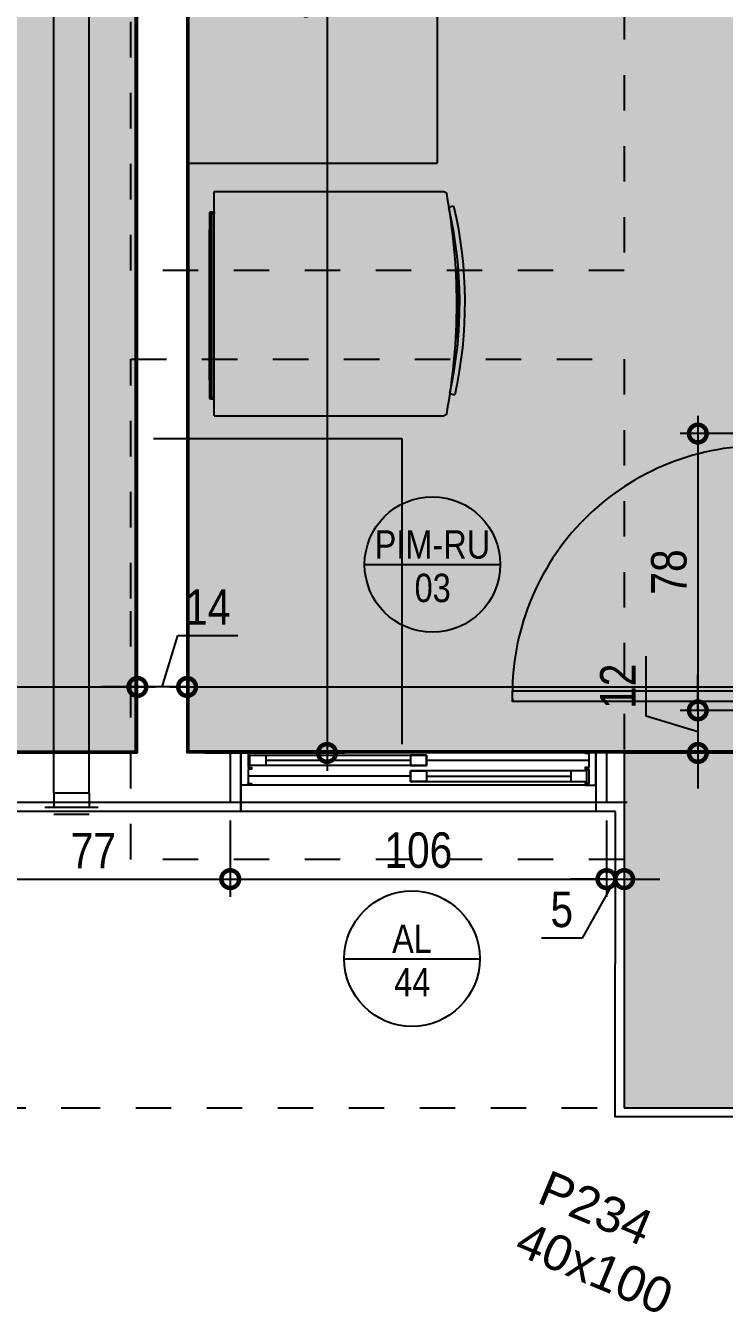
# Model space of a CAD drawing. Header units: metres. Extents: x -41 to 570, y -54 to 184.
# Drawn here: x 8.344 to 10.312, y -10.009 to -6.381 of the extents above; entities that cross this region are included whole.
import ezdxf
from ezdxf.enums import TextEntityAlignment as Align

# ---------------------------------------------------------------- set-up
doc = ezdxf.new("R2010")
doc.units = ezdxf.units.M
doc.linetypes.add('DASHEDX2', pattern=[1.5, 1, -0.5])
for name, color, linetype in [('1', 232, 'DASHEDX2'), ('12', 232, 'Continuous'), ('4', 2, 'Continuous'), ('9', 232, 'Continuous'), ('ARQ-ALV ACAB', 4, 'Continuous'), ('ARQ-ALV OSSO', 5, 'Continuous'), ('ARQ-AUX1', 1, 'Continuous'), ('ARQ-AUX1 @ 1', 1, 'Continuous'), ('ARQ-DIM', 2, 'Continuous'), ('ARQ-PRJ', 7, 'DASHEDX2'), ('ARQ-SIM', 1, 'Continuous'), ('JL-LAY', 7, 'Continuous'), ('PUC$0$ARQ-ALV ACAB', 4, 'Continuous'), ('PUC$0$ARQ-ALV OSSO', 5, 'Continuous')]:
    doc.layers.add(name, color=color, linetype=linetype)
doc.layers.add('PUC$0$ARQ-FORRO', color=9, linetype='Continuous', lineweight=5)
doc.layers.add('VP', color=6, linetype='Continuous', plot=False)
doc.styles.add('Adesa', font='ARIALN.TTF')
doc.styles.get("Standard").update_dxf_attribs({"font": 'arial.ttf'})
doc.dimstyles.new('ADESA 1-0050', dxfattribs={"dimtxt": 0.1, "dimasz": 0.1, "dimexe": 0.05, "dimexo": 0.05, "dimgap": 0.03, "dimtad": 1, "dimdec": 1, "dimlfac": 100, "dimzin": 12, "dimtxsty": 'Adesa', "dimblk": 'DOTSMALL', "dimcen": 1, "dimdle": 0.05, "dimclrd": 1, "dimclre": 1, "dimclrt": 256, "dimazin": 3, "dimtm": 1e-09, "dimtfac": 1, "dimtdec": 1, "dimtmove": 1, "dimatfit": 0, "dimldrblk": 'DOTSMALL', "dimfxl": 0.8, "dimtvp": 2, "dimtolj": 1, "dimtzin": 0, "dimarcsym": 0})

# ---------------------------------------------------------------- blocks, each defined once
blk = doc.blocks.new('PUC$0$forro area comum')
at = {"layer": 'PUC$0$ARQ-FORRO'}
h = blk.add_hatch(color=256, dxfattribs=at)
h.dxf.hatch_style = 1
h.paths.add_polyline_path([(-21.0257, 3.275), (-21.0257, 3.885), (-21.2352, 3.8853), (-21.2345, 5.3849), (-21.025, 5.3849), (-21.025, 5.9949), (-21.1845, 5.9949), (-21.1845, 8.725), (-21.0233, 8.725), (-21.0233, 8.995), (-15.835, 8.995), (-15.835, 8.7249), (-16.035, 8.7249), (-16.035, 8.4249), (-8.8033, 8.4249), (-8.8033, 4.1049), (-10.025, 4.1049), (-10.025, 4.9249), (-10.4353, 4.9246), (-10.4353, 4.1049), (-11.3354, 4.1049), (-11.3363, 3.71), (-15.835, 3.7106), (-15.835, 3.275)])
h = blk.add_hatch(color=256, dxfattribs=at)
h.dxf.hatch_style = 1
h.paths.add_polyline_path([(-8.6575, 6.0862), (-8.6534, 8.4249), (-7.1734, 8.4249), (-7.1734, 7.5362), (-5.015, 7.5362), (-5.0192, 6.0862)])
blk.add_lwpolyline([(-21.0257, 3.275), (-21.0257, 3.885), (-21.2352, 3.8853), (-21.2345, 5.3849), (-21.025, 5.3849), (-21.025, 5.9949), (-21.1845, 5.9949), (-21.1845, 8.725), (-21.0233, 8.725), (-21.0233, 8.995), (-15.835, 8.995), (-15.835, 8.7249), (-16.035, 8.7249), (-16.035, 8.4249), (-8.8033, 8.4249), (-8.8033, 4.1049), (-10.025, 4.1049), (-10.025, 4.9249), (-10.4353, 4.9246), (-10.4353, 4.1049), (-11.3354, 4.1049), (-11.3363, 3.71), (-15.835, 3.7106), (-15.835, 3.275)], close=True, dxfattribs=at)
at = {"layer": 'PUC$0$ARQ-FORRO', "elevation": 0}
blk.add_lwpolyline([(-8.6575, 6.0862), (-8.6534, 8.4249), (-7.1734, 8.4249), (-7.1734, 7.5362), (-5.015, 7.5362), (-5.0192, 6.0862)], close=True, dxfattribs=at)
blk = doc.blocks.new('PUC')
at = {"layer": 'PUC$0$ARQ-ALV ACAB', "elevation": 0}
for points in [[(-10.455, 8.5949), (-10.4551, 9.4549), (-10.005, 9.4549), (-10.0051, 8.5949)], [(-10.0051, 8.5949), (-8.1184, 8.5949), (-8.1184, 8.4249), (-8.6534, 8.4249), (-8.6533, 6.0862), (-7.6334, 6.0862)], [(-11.12, 8.4249), (-8.8034, 8.4249), (-8.8033, 4.1049)]]:
    blk.add_lwpolyline(points, dxfattribs=at)
at = {"layer": 'PUC$0$ARQ-ALV OSSO'}
blk.add_lwpolyline([(-10.0381, 8.5699), (-8.1484, 8.5699), (-8.1484, 8.4299), (-8.6584, 8.4299)], dxfattribs=at)
at = {"layer": 'PUC$0$ARQ-ALV OSSO', "elevation": 0}
for points in [[(-10.0381, 8.4299), (-8.7984, 8.4299), (-8.7983, 4.0999)], [(-8.6584, 8.4299), (-8.6583, 6.0812)]]:
    blk.add_lwpolyline(points, dxfattribs=at)
at = {"layer": 'PUC$0$ARQ-FORRO'}
blk.add_blockref('PUC$0$forro area comum', (0, 0), dxfattribs=at)
blk = doc.blocks.new('GELADEIRA_M_PL')
for p, q in [((5, 31.5), (69.46, 31.5)), ((5, 31.5), (5, -31.5)), ((3.77, 26.55), (3.77, 24.07)), ((5, 26.8), (4.01, 26.8)), ((4.26, 24.07), (4.26, 26.55)), ((4.26, 26.3), (5, 26.3)), ((71.07, 25.26), (72.54, 25.59)), ((3.77, 24.07), (3.77, -25.55)), ((3.77, 24.07), (3.9, 24.07)), ((3.9, 24.07), (4.01, 24.07)), ((4.01, 24.07), (4.14, 24.07)), ((4.14, 24.07), (4.26, 24.07)), ((4.26, -24.87), (4.26, 24.07)), ((3.57, -20.62), (3.57, 21.1)), ((72.9, 9.73), (73.11, 9.73)), ((72.9, -9.73), (73.11, -9.73)), ((5, -25.32), (4.7, -25.32)), ((5, -25.82), (5, -25.32)), ((4.7, -25.81), (5, -25.81)), ((70.78, -27.14), (72.24, -27.48)), ((5, -31.05), (5, -31.27)), ((5, -31.44), (5, -31.5)), ((5, -31.5), (69.46, -31.5))]:
    blk.add_line(p, q)
for points in [[(73.29, 7.16, -0.180955), (73.35, 7.14, -0.102106), (73.41, 7.05, -0.060969), (73.45, 6.93, -0.047274), (73.47, 6.77, -0.047274), (73.45, 6.62, -0.060969), (73.41, 6.5, -0.102106), (73.35, 6.41, -0.137107), (73.3, 6.39, -0.184877)], [(73.29, -7.16, 0.180955), (73.35, -7.14, 0.102106), (73.41, -7.05, 0.060969), (73.45, -6.93, 0.047274), (73.47, -6.77, 0.047274), (73.45, -6.62, 0.060969), (73.41, -6.5, 0.102106), (73.35, -6.41, 0.137107), (73.3, -6.39, 0.184877)]]:
    blk.add_lwpolyline(points, format="xyb")
for centre, radius, start, end in [((69.46, 30.75), 0.75, 12.1327, 90), ((-97.24, 0), 170.26, 349.5409, 10.4591), ((4.01, 26.55), 0.247, 0, 180), ((-44.43, -0.29), 119.79, 346.8811, 12.4741), ((-44.43, -0.29), 118.29, 346.8811, 12.4741), ((3.67, 21.1), 0.0997, 0, 180), ((-332.11, 0), 405.34, 358.624, 1.376), ((73.11, 9.63), 0.1, 2.4146, 90), ((-338.77, 0), 412.09, 358.6599, 1.3401), ((73.11, -9.63), 0.1, 270, 357.5854), ((3.67, -20.62), 0.0997, 180, 360), ((4.7, -24.87), 0.937, 180, 270), ((4.7, -24.87), 0.444, 180, 270), ((4.01, -25.55), 0.247, 180, 329.4554), ((69.46, -30.75), 0.75, 270, 347.8673)]:
    blk.add_arc(centre, radius, start, end)
blk = doc.blocks.new('A$C7101d9b9')
at = {"elevation": 0}
blk.add_lwpolyline([(-5.4, 0.12), (-6.12, 0.12), (-6.12, 0.15), (-5.4, 0.15)], close=True, dxfattribs=at)
at = {"color": 1}
blk.add_arc((-5.4208, 0.1408, 0), 0.6995, 88.2986, 181.7014, dxfattribs=at)
at = {"layer": 'JL-LAY'}
for p, q in [((-6.3317, 3.6261), (-6.3317, 1.6371)), ((-7.0317, 1.6371, 0), (-6.3317, 1.6371)), ((-7.1317, 0.8607, 0), (-6.4317, 0.8607)), ((-6.4317, 0.8607), (-6.4317, 0))]:
    blk.add_line(p, q, dxfattribs=at)
at = {"layer": 'JL-LAY', "lineweight": 0, "xscale": -0.01003086419723331, "yscale": 0.01003086419723331, "zscale": 0.01003086419723331, "rotation": 180}
blk.add_blockref('GELADEIRA_M_PL', (-7.0102, 1.241, 0), dxfattribs=at)
blk = doc.blocks.new('_DotSmall')
at = {"color": 0, "linetype": 'ByBlock', "const_width": 0.5}
blk.add_lwpolyline([(-0.0625, 0, 1), (0.0625, 0, 1)], format="xyb", close=True, dxfattribs=at)
blk = doc.blocks.new('*D1424')
at = {"layer": 'ARQ-DIM', "color": 1, "lineweight": -2, "transparency": 16777216}
for p, q in [((8.1484, -8.5613), (8.1484, -8.8353)), ((8.92, -8.6199), (8.92, -8.8353)), ((8.0984, -8.7853), (8.97, -8.7853))]:
    blk.add_line(p, q, dxfattribs=at)
at = {"layer": 'Defpoints', "color": 0, "transparency": 16777216}
for p in [(8.1484, -8.5113, 0), (8.92, -8.5699), (8.92, -8.7853)]:
    blk.add_point(p, dxfattribs=at)
at = {"layer": 'ARQ-DIM', "color": 1, "lineweight": -2, "transparency": 16777216, "xscale": 0.1, "yscale": 0.1, "zscale": 0.1, "rotation": 180}
blk.add_blockref('_DotSmall', (8.1484, -8.7853), dxfattribs=at)
at = {"layer": 'ARQ-DIM', "color": 1, "lineweight": -2, "transparency": 16777216, "xscale": 0.1, "yscale": 0.1, "zscale": 0.1}
blk.add_blockref('_DotSmall', (8.92, -8.7853), dxfattribs=at)
at = {"layer": 'ARQ-DIM', "transparency": 16777216, "insert": (8.5342, -8.7053), "char_height": 0.1, "attachment_point": 5, "style": 'Adesa'}
blk.add_mtext('\\A1;77', dxfattribs=at)
blk = doc.blocks.new('*D1650')
at = {"layer": 'ARQ-DIM', "color": 1, "lineweight": -2, "transparency": 16777216}
for p, q in [((7.1684, -8.3309), (7.1684, -8.1939)), ((8.6584, -8.3213), (8.6584, -8.1939)), ((7.1184, -8.2439), (8.7084, -8.2439))]:
    blk.add_line(p, q, dxfattribs=at)
at = {"layer": 'Defpoints', "color": 0, "transparency": 16777216}
for p in [(8.6584, -8.2439), (8.6584, -8.3713, 0), (7.1684, -8.3809, 0)]:
    blk.add_point(p, dxfattribs=at)
at = {"layer": 'ARQ-DIM', "color": 1, "lineweight": -2, "transparency": 16777216, "xscale": 0.1, "yscale": 0.1, "zscale": 0.1, "rotation": 180}
blk.add_blockref('_DotSmall', (7.1684, -8.2439), dxfattribs=at)
at = {"layer": 'ARQ-DIM', "color": 1, "lineweight": -2, "transparency": 16777216, "xscale": 0.1, "yscale": 0.1, "zscale": 0.1}
blk.add_blockref('_DotSmall', (8.6584, -8.2439), dxfattribs=at)
at = {"layer": 'ARQ-DIM', "transparency": 16777216, "insert": (7.9134, -8.1629), "char_height": 0.1, "attachment_point": 5, "style": 'Adesa'}
blk.add_mtext('\\A1;149', dxfattribs=at)
blk = doc.blocks.new('*D1651')
at = {"layer": 'ARQ-DIM', "color": 1, "lineweight": -2, "transparency": 16777216}
for p, q in [((8.7284, -8.2439), (8.7719, -8.0987)), ((8.7719, -8.0987), (8.9414, -8.0987)), ((8.6584, -8.3213), (8.6584, -8.1939)), ((8.7984, -8.3213), (8.7984, -8.1939)), ((8.6584, -8.2439), (8.5584, -8.2439)), ((8.7984, -8.2439), (8.6584, -8.2439)), ((8.7984, -8.2439), (8.6584, -8.2439)), ((8.7984, -8.2439), (8.8984, -8.2439))]:
    blk.add_line(p, q, dxfattribs=at)
at = {"layer": 'Defpoints', "color": 0, "transparency": 16777216}
for p in [(8.6584, -8.2439), (8.6584, -8.3713, 0), (8.7984, -8.3713, 0)]:
    blk.add_point(p, dxfattribs=at)
at = {"layer": 'ARQ-DIM', "color": 1, "lineweight": -2, "transparency": 16777216, "xscale": 0.1, "yscale": 0.1, "zscale": 0.1}
blk.add_blockref('_DotSmall', (8.6584, -8.2439), dxfattribs=at)
at = {"layer": 'ARQ-DIM', "color": 1, "lineweight": -2, "transparency": 16777216, "xscale": 0.1, "yscale": 0.1, "zscale": 0.1, "rotation": 180}
blk.add_blockref('_DotSmall', (8.7984, -8.2439), dxfattribs=at)
at = {"layer": 'ARQ-DIM', "transparency": 16777216, "insert": (8.8567, -8.0185), "char_height": 0.1, "attachment_point": 5, "style": 'Adesa'}
blk.add_mtext('\\A1;14', dxfattribs=at)
blk = doc.blocks.new('*D1652')
at = {"layer": 'ARQ-DIM', "color": 1, "lineweight": -2, "transparency": 16777216}
for p, q in [((8.7984, -8.3213), (8.7984, -8.1939)), ((21.19, -8.3198), (21.19, -8.1939)), ((8.7484, -8.2439), (21.24, -8.2439))]:
    blk.add_line(p, q, dxfattribs=at)
at = {"layer": 'Defpoints', "color": 0, "transparency": 16777216}
for p in [(21.19, -8.2439), (8.7984, -8.3713, 0), (21.19, -8.3698, 0)]:
    blk.add_point(p, dxfattribs=at)
at = {"layer": 'ARQ-DIM', "color": 1, "lineweight": -2, "transparency": 16777216, "xscale": 0.1, "yscale": 0.1, "zscale": 0.1, "rotation": 180}
blk.add_blockref('_DotSmall', (8.7984, -8.2439), dxfattribs=at)
at = {"layer": 'ARQ-DIM', "color": 1, "lineweight": -2, "transparency": 16777216, "xscale": 0.1, "yscale": 0.1, "zscale": 0.1}
blk.add_blockref('_DotSmall', (21.19, -8.2439), dxfattribs=at)
at = {"layer": 'ARQ-DIM', "transparency": 16777216, "insert": (14.9942, -8.1629), "char_height": 0.1, "attachment_point": 5, "style": 'Adesa'}
blk.add_mtext('\\A1;1239', dxfattribs=at)
blk = doc.blocks.new('*D1660')
at = {"layer": 'ARQ-DIM', "color": 1, "lineweight": -2, "transparency": 16777216}
for p, q in [((9.1926, -4.0499), (9.1926, -8.4799)), ((8.8483, -4.0999), (9.2426, -4.0999)), ((8.8484, -8.4299), (9.2426, -8.4299))]:
    blk.add_line(p, q, dxfattribs=at)
at = {"layer": 'Defpoints', "color": 0, "transparency": 16777216}
for p in [(8.7983, -4.0999, 0), (8.7984, -8.4299, 0), (9.1926, -8.4299)]:
    blk.add_point(p, dxfattribs=at)
at = {"layer": 'ARQ-DIM', "color": 1, "lineweight": -2, "transparency": 16777216, "xscale": 0.1, "yscale": 0.1, "zscale": 0.1}
for p, rotation in [((9.1926, -4.0999), 90), ((9.1926, -8.4299), 270)]:
    blk.add_blockref('_DotSmall', p, dxfattribs=dict(at, rotation=rotation))
at = {"layer": 'ARQ-DIM', "transparency": 16777216, "insert": (9.1116, -6.2649), "char_height": 0.1, "attachment_point": 5, "rotation": 90, "style": 'Adesa'}
blk.add_mtext('\\A1;433', dxfattribs=at)
blk = doc.blocks.new('*U1850')
at = {"color": 0, "linetype": 'ByBlock', "ltscale": 0.5}
for points in [[(0.02, -0.045), (0.03, -0.045), (0.03, -0.05), (0.02, -0.05), (0.02, -0.09), (0.03, -0.09), (0.03, -0.095), (0.02, -0.095), (0.02, -0.09), (0.03, -0.09), (0.03, -0.095), (0, -0.095), (0, 0), (0.03, 0), (0.03, -0.005), (0.02, -0.005), (0.02, -0.045)], [(0.025, -0.01), (0.07, -0.01), (0.07, -0.04), (0.025, -0.04)], [(0.5225, -0.01), (0.4775, -0.01), (0.4775, -0.04), (0.5225, -0.04)], [(0.98, -0.045), (0.97, -0.045), (0.97, -0.05), (0.98, -0.05), (0.98, -0.09), (0.97, -0.09), (0.97, -0.095), (0.98, -0.095), (0.98, -0.09), (0.97, -0.09), (0.97, -0.095), (1, -0.095), (1, 0), (0.97, 0), (0.97, -0.005), (0.98, -0.005), (0.98, -0.045)], [(0.4775, -0.055), (0.5225, -0.055), (0.5225, -0.085), (0.4775, -0.085)], [(0.975, -0.055), (0.93, -0.055), (0.93, -0.085), (0.975, -0.085)]]:
    blk.add_lwpolyline(points, close=True, dxfattribs=at)
at = {"color": 8, "linetype": 'ByBlock', "ltscale": 0.5}
for points in [[(0.97, 0), (0.03, 0)], [(0.5225, -0.025), (0.98, -0.025)], [(0.4775, -0.07), (0.02, -0.07)], [(0.97, -0.095), (0.03, -0.095)]]:
    blk.add_lwpolyline(points, dxfattribs=at)
at = {"color": 7, "linetype": 'ByBlock', "ltscale": 0.5}
for points in [[(0.5225, -0.01), (0.5225, -0.04), (0.025, -0.04), (0.025, -0.01)], [(0.4775, -0.055), (0.4775, -0.085), (0.975, -0.085), (0.975, -0.055)]]:
    blk.add_lwpolyline(points, close=True, dxfattribs=at)
for points in [[(0.07, -0.025), (0.4775, -0.025)], [(0.5225, -0.07), (0.93, -0.07)]]:
    blk.add_lwpolyline(points, dxfattribs=at)
blk = doc.blocks.new('*D1851')
at = {"layer": 'ARQ-DIM', "color": 1, "lineweight": -2, "transparency": 16777216}
for p, q in [((8.92, -8.6199), (8.92, -8.8353)), ((9.98, -8.6199), (9.98, -8.8353)), ((8.87, -8.7853), (10.03, -8.7853))]:
    blk.add_line(p, q, dxfattribs=at)
at = {"layer": 'Defpoints', "color": 0, "transparency": 16777216}
for p in [(8.92, -8.5699), (9.98, -8.5699), (9.98, -8.7853)]:
    blk.add_point(p, dxfattribs=at)
at = {"layer": 'ARQ-DIM', "color": 1, "lineweight": -2, "transparency": 16777216, "xscale": 0.1, "yscale": 0.1, "zscale": 0.1, "rotation": 180}
blk.add_blockref('_DotSmall', (8.92, -8.7853), dxfattribs=at)
at = {"layer": 'ARQ-DIM', "color": 1, "lineweight": -2, "transparency": 16777216, "xscale": 0.1, "yscale": 0.1, "zscale": 0.1}
blk.add_blockref('_DotSmall', (9.98, -8.7853), dxfattribs=at)
at = {"layer": 'ARQ-DIM', "transparency": 16777216, "insert": (9.45, -8.7043), "char_height": 0.1, "attachment_point": 5, "style": 'Adesa'}
blk.add_mtext('\\A1;106', dxfattribs=at)
blk = doc.blocks.new('*D1852')
at = {"layer": 'ARQ-DIM', "color": 1, "lineweight": -2, "transparency": 16777216}
for p, q in [((9.98, -8.6199), (9.98, -8.8353)), ((10.03, -8.6199), (10.03, -8.8353)), ((9.98, -8.7853), (9.88, -8.7853)), ((10.005, -8.7853), (9.9114, -8.952)), ((9.98, -8.7853), (10.03, -8.7853)), ((9.98, -8.7853), (10.03, -8.7853)), ((10.03, -8.7853), (10.13, -8.7853)), ((9.9114, -8.952), (9.797, -8.952))]:
    blk.add_line(p, q, dxfattribs=at)
at = {"layer": 'Defpoints', "color": 0, "transparency": 16777216}
for p in [(9.98, -8.5699), (10.03, -8.5699), (10.03, -8.7853)]:
    blk.add_point(p, dxfattribs=at)
at = {"layer": 'ARQ-DIM', "color": 1, "lineweight": -2, "transparency": 16777216, "xscale": 0.1, "yscale": 0.1, "zscale": 0.1}
blk.add_blockref('_DotSmall', (9.98, -8.7853), dxfattribs=at)
at = {"layer": 'ARQ-DIM', "color": 1, "lineweight": -2, "transparency": 16777216, "xscale": 0.1, "yscale": 0.1, "zscale": 0.1, "rotation": 180}
blk.add_blockref('_DotSmall', (10.03, -8.7853), dxfattribs=at)
at = {"layer": 'ARQ-DIM', "transparency": 16777216, "insert": (9.8542, -8.8712), "char_height": 0.1, "attachment_point": 5, "style": 'Adesa'}
blk.add_mtext('\\A1;5', dxfattribs=at)
blk = doc.blocks.new('TIPO COTA$0$Chamada_planta')
at = {"layer": 'ARQ-SIM'}
blk.add_line((-1.273, 0), (1.273, 0), dxfattribs=at)
blk.add_circle((0, 0), 1.273, dxfattribs=at)
at = {"layer": 'ARQ-SIM', "color": 2, "style": 'Adesa'}
for tag, p in [('NUMERO', (0, 0.234)), ('C.D.', (0, -0.272))]:
    blk.add_attdef(tag, text='', height=0.5, dxfattribs=at).set_placement(p, align=Align.MIDDLE_CENTER)
blk = doc.blocks.new('E2')
at = {"layer": 'ARQ-PRJ'}
for p, q in [((305.4121, -368.5377), (305.5121, -368.5377)), ((305.3871, -368.5577), (305.5371, -368.5577)), ((305.4121, -368.5977), (305.4121, -368.5577)), ((305.5121, -368.5977), (305.5121, -368.5577)), ((305.4121, -368.5977), (305.5121, -368.5977))]:
    blk.add_line(p, q, dxfattribs=at)
blk = doc.blocks.new('A$C1e78c560')
at = {"layer": 'ARQ-PRJ', "ltscale": 50}
for p, q in [((-0.2358, -0.1335, 0), (-0.2358, 3.8316, 0)), ((-0.1358, -0.1335, 0), (-0.1358, 3.8316, 0))]:
    blk.add_line(p, q, dxfattribs=at)
at = {"layer": 'ARQ-PRJ', "rotation": 180}
blk.add_blockref('E2', (305.2763, -368.7312, 0), dxfattribs=at)
blk = doc.blocks.new('*D1861')
at = {"layer": 'ARQ-DIM', "color": 1, "lineweight": -2, "transparency": 16777216}
for p, q in [((10.0923, -8.3263), (10.0923, -8.1572)), ((10.2375, -8.3099), (10.2375, -8.2099)), ((10.2375, -8.3699), (10.0923, -8.3263)), ((10.43, -8.3099), (10.1875, -8.3099)), ((10.2375, -8.3099), (10.2375, -8.4299)), ((10.2375, -8.3099), (10.2375, -8.4299)), ((10.43, -8.4299), (10.1875, -8.4299)), ((10.2375, -8.4299), (10.2375, -8.5299))]:
    blk.add_line(p, q, dxfattribs=at)
at = {"layer": 'Defpoints', "color": 0, "transparency": 16777216}
for p in [(10.48, -8.3099, 0), (10.2375, -8.4299), (10.48, -8.4299)]:
    blk.add_point(p, dxfattribs=at)
at = {"layer": 'ARQ-DIM', "color": 1, "lineweight": -2, "transparency": 16777216, "xscale": 0.1, "yscale": 0.1, "zscale": 0.1}
for p, rotation in [((10.2375, -8.3099), 270), ((10.2375, -8.4299), 90)]:
    blk.add_blockref('_DotSmall', p, dxfattribs=dict(at, rotation=rotation))
at = {"layer": 'ARQ-DIM', "transparency": 16777216, "insert": (10.0121, -8.2418), "char_height": 0.1, "attachment_point": 5, "rotation": 90, "style": 'Adesa'}
blk.add_mtext('\\A1;12', dxfattribs=at)
blk = doc.blocks.new('*D1862')
at = {"layer": 'ARQ-DIM', "color": 1, "lineweight": -2, "transparency": 16777216}
for p, q in [((10.2375, -7.4799), (10.2375, -8.3599)), ((10.4301, -7.5299), (10.1875, -7.5299)), ((10.4301, -8.3099), (10.1875, -8.3099))]:
    blk.add_line(p, q, dxfattribs=at)
at = {"layer": 'Defpoints', "color": 0, "transparency": 16777216}
for p in [(10.4801, -7.5299, 0), (10.2375, -8.3099), (10.4801, -8.3099, 0)]:
    blk.add_point(p, dxfattribs=at)
at = {"layer": 'ARQ-DIM', "color": 1, "lineweight": -2, "transparency": 16777216, "xscale": 0.1, "yscale": 0.1, "zscale": 0.1}
for p, rotation in [((10.2375, -7.5299), 90), ((10.2375, -8.3099), 270)]:
    blk.add_blockref('_DotSmall', p, dxfattribs=dict(at, rotation=rotation))
at = {"layer": 'ARQ-DIM', "transparency": 16777216, "insert": (10.1564, -7.9199), "char_height": 0.1, "attachment_point": 5, "rotation": 90, "style": 'Adesa'}
blk.add_mtext('\\A1;78', dxfattribs=at)
blk = doc.blocks.new('est-lo-08-6sa-r00')
at = {"layer": '4'}
h = blk.add_hatch(color=8, dxfattribs=at)
h.dxf.hatch_style = 1
h.paths.add_polyline_path([(72.453596, -775.948263), (89.987707, -768.630138), (31.827874, -629.280097), (14.293763, -636.598222)], flags=17)
h.paths.add_polyline_path([(-113.904934, -1069.376461), (37.44213, -1006.209491), (30.123852, -988.675012), (-103.689101, -1044.523858), (-278.930329, -624.648636), (-286.248454, -607.114525), (-286.248475, -607.114534), (-307.05579, -557.260535), (-324.58988, -564.57865)])
h.paths.add_polyline_path([(-3206.956631, -1758.910157), (-3258.953832, -1634.325684), (-3291.25351, -1647.80644), (-3239.256309, -1772.390913)])
h.paths.add_polyline_path([(-2993.189754, -2271.092218), (-3020.151167, -2206.492821), (-3034.916841, -2212.655496), (-3140.452498, -1959.793707), (-3125.686931, -1953.631076), (-3148.796798, -1898.260198), (-3181.096477, -1911.740954), (-3025.489432, -2284.572974)])
h.paths.add_polyline_path([(-2947.092821, -1013.293024), (-2914.793142, -999.812268), (-2953.309588, -907.527473), (-2985.609266, -921.008229)])
h.paths.add_polyline_path([(-2727.356492, -1539.777801), (-2695.056814, -1526.297045), (-2733.573259, -1434.01225), (-2765.872938, -1447.493006)])
h.paths.add_polyline_path([(2122.48851, 465.414809), (2070.491309, 589.999283), (2038.191631, 576.518527), (2090.188832, 451.934053)])
h.paths.add_polyline_path([(2012.331384, 729.349548), (1857.495359, 1100.334221), (1825.19568, 1086.853465), (1852.1572, 1022.254111), (1866.922767, 1028.416743), (1971.687405, 777.4023), (1956.921838, 771.239669), (1980.031705, 715.868792)])
h.paths.add_polyline_path([(2336.253806, -46.763456), (2180.644029, 326.07511), (2148.34435, 312.594354), (2171.454218, 257.223477), (2186.219785, 263.386109), (2291.758175, 10.517772), (2276.992608, 4.355141), (2303.954128, -60.244212)])
h.paths.add_polyline_path([(-385.517235, -426.387329), (-595.433068, 76.567703), (-627.732746, 63.086948), (-600.771226, -1.512406), (-586.005659, 4.650226), (-426.161214, -378.334576), (-440.926781, -384.497208), (-417.816914, -439.868085)])
h.paths.add_polyline_path([(-83.249658, 290.335142), (-592.661728, 77.724364), (-382.747194, -425.227558), (-365.213083, -417.909434), (-567.809492, 67.508377), (-108.231212, 259.320275), (-7.318125, 17.534111), (-242.644353, -80.682824), (-140.96112, -324.314257), (-70.363251, -294.849176), (-77.681376, -277.315065), (-130.745133, -299.462021), (-217.792117, -90.898811), (0, 0), (87.04691, -208.563033), (33.983152, -230.709989), (41.301277, -248.2441), (126.664713, -212.616388), (103.554846, -157.245511), (88.789278, -163.408142), (-71.053705, 219.573157), (-56.288138, 225.735788)])
h.paths.add_polyline_path([(395.505667, -856.765828), (368.544148, -792.166475), (353.77858, -798.329106), (193.165052, -413.501599), (207.93062, -407.338968), (184.820752, -351.968091), (-61.579651, -454.806999), (-28.452664, -534.169213), (-10.918528, -526.85106), (-36.727415, -465.022986), (159.839199, -382.982958), (355.887864, -852.712473), (159.32125, -934.752501), (132.748402, -871.073625), (115.214297, -878.391765), (141.787139, -942.070626), (123.33018, -949.773915), (130.648305, -967.308026)])
h.paths.add_polyline_path([(-2506.849069, -2068.110104), (-2474.549391, -2054.629348), (-2513.065836, -1962.344553), (-2545.365515, -1975.825309)])
h.paths.add_polyline_path([(-2448.754924, -805.304224), (-2411.841008, -789.897642), (-2450.357453, -697.612846), (-2487.27137, -713.019428)])
h.paths.add_polyline_path([(-2277.356152, -1215.972989), (-2240.442235, -1200.566407), (-2278.958681, -1108.281611), (-2315.872597, -1123.688193)])
h.paths.add_polyline_path([(-2180.680405, -1447.606534), (-2143.766489, -1432.199951), (-2182.282934, -1339.915156), (-2219.196851, -1355.321738)])
h.paths.add_polyline_path([(-2008.511897, -1860.11957), (-1971.59798, -1844.712987), (-2010.114425, -1752.428192), (-2047.028342, -1767.834774)])
h.paths.add_polyline_path([(-1950.417031, -597.315415), (-1918.117353, -583.834659), (-1956.633798, -491.549864), (-1988.933477, -505.03062)])
h.paths.add_polyline_path([(-1779.018259, -1007.98418), (-1746.71858, -994.503424), (-1785.235026, -902.218629), (-1817.534704, -915.699385)])
h.paths.add_polyline_path([(-1682.342513, -1239.617725), (-1650.042834, -1226.136969), (-1688.559279, -1133.852174), (-1720.858958, -1147.33293)])
h.paths.add_polyline_path([(-1510.174004, -1652.130761), (-1477.874325, -1638.650005), (-1516.390771, -1546.36521), (-1548.690449, -1559.845966)])
h.paths.add_polyline_path([(-1456.693377, -391.252433), (-1424.393698, -377.771677), (-1462.910144, -285.486882), (-1495.209822, -298.967638)])
h.paths.add_polyline_path([(-1285.294604, -801.921198), (-1252.994926, -788.440442), (-1291.511371, -696.155647), (-1323.811049, -709.636403)])
h.paths.add_polyline_path([(-1188.618858, -1033.554743), (-1156.319179, -1020.073987), (-1194.835625, -927.789192), (-1227.135303, -941.269948)])
h.paths.add_polyline_path([(-1016.450349, -1446.067779), (-984.15067, -1432.587023), (-1022.667116, -1340.302228), (-1054.966794, -1353.782984)])
h.paths.add_polyline_path([(-962.969722, -185.189451), (-930.670043, -171.708695), (-969.186489, -79.4239), (-1001.486167, -92.904656)])
h.paths.add_polyline_path([(-791.570949, -595.858216), (-759.271271, -582.37746), (-797.787716, -490.092665), (-830.087394, -503.573421)])
h.paths.add_polyline_path([(-694.895203, -827.491761), (-662.595524, -814.011005), (-701.11197, -721.72621), (-733.411648, -735.206966)])
h.paths.add_polyline_path([(-522.726694, -1240.004797), (-490.427016, -1226.524041), (-528.943461, -1134.239246), (-561.243139, -1147.720002)])
h.paths.add_polyline_path([(1351.53574, 780.804163), (1383.835419, 794.284919), (1345.318973, 886.569714), (1313.019295, 873.088958)])
h.paths.add_polyline_path([(353.014255, 364.056225), (385.313934, 377.536981), (346.797488, 469.821776), (314.49781, 456.341021)])
h.paths.add_polyline_path([(848.583606, 570.889536), (885.497522, 586.296119), (846.981077, 678.580914), (810.067161, 663.174332)])
h.paths.add_polyline_path([(524.412013, -46.610109), (556.711692, -33.129353), (518.195247, 59.155442), (485.895568, 45.674686)])
h.paths.add_polyline_path([(1019.981364, 160.223202), (1056.895281, 175.629784), (1018.378835, 267.91458), (981.464919, 252.507997)])
h.paths.add_polyline_path([(621.088297, -278.244942), (653.387976, -264.764186), (614.87153, -172.479391), (582.571852, -185.960147)])
h.paths.add_polyline_path([(1116.657648, -71.411631), (1153.571565, -56.005049), (1115.055119, 36.279746), (1078.141203, 20.873164)])
h.paths.add_polyline_path([(1571.272069, 254.319386), (1603.571747, 267.800142), (1565.055302, 360.084937), (1532.755624, 346.604181)])
h.paths.add_polyline_path([(793.256806, -690.757979), (825.556485, -677.277223), (787.040039, -584.992428), (754.740361, -598.473183)])
h.paths.add_polyline_path([(1288.825976, -483.924234), (1325.739893, -468.517652), (1287.223447, -376.232856), (1250.309531, -391.639439)])
h.paths.add_polyline_path([(1791.777927, -274.009167), (1824.077605, -260.528411), (1785.56116, -168.243616), (1753.261481, -181.724371)])
h.paths.add_polyline_path([(-3349.413449, -1508.456443), (-3317.113664, -1494.975643), (-3340.223531, -1439.604766), (-3354.989097, -1445.767396), (-3459.75382, -1194.75275), (-3444.988254, -1188.590119), (-3471.949774, -1123.990766), (-3504.249559, -1137.471566)])
h.paths.add_polyline_path([(-359.658373, -579.215013), (-336.548603, -634.585903), (-321.782404, -628.423035), (-161.169457, -1013.250898), (-175.934676, -1019.413357), (-148.973267, -1084.012692), (-116.674634, -1070.532432), (-327.358782, -565.734293), (-359.65846, -579.215049)])
at = {"layer": '1'}
for p, q in [((1069.656274, -319.670731), (980.682469, -106.490872)), ((1197.928169, -266.134529), (1069.656274, -319.670731)), ((1133.592896, -472.86189), (1105.254233, -404.962876)), ((1261.864793, -419.325687), (1133.592896, -472.86189))]:
    blk.add_line(p, q, dxfattribs=at)
for points in [[(1115.112231, -67.708846), (1197.928169, -266.134529)], [(1079.28538, -342.741938), (1207.557275, -289.205736)], [(1207.557275, -289.205736), (1250.309531, -391.639439)], [(1105.254233, -404.962876), (1079.28538, -342.741938)], [(1143.363205, -544.635306), (1288.825976, -483.924234)], [(902.500775, -645.162341), (1143.363021, -544.634865)]]:
    blk.add_lwpolyline(points, dxfattribs=at)
at = {"layer": '4', "linetype": 'Continuous'}
blk.add_lwpolyline([(1288.825976, -483.924234), (1325.739893, -468.517652), (1287.223447, -376.232856), (1250.309531, -391.639439), (1288.825976, -483.924234)], dxfattribs=at)
at = {"layer": '12', "linetype": 'Continuous'}
blk.add_text('40x100', height=10, dxfattribs=at).set_placement((1275.601725, -533.808939))
at = {"layer": '9', "linetype": 'Continuous'}
blk.add_text('P234', height=10, dxfattribs=at).set_placement((1275.982133, -518.027508))

msp = doc.modelspace()

# ---------------------------------------------------------------- linework, layer by layer
at = {"layer": 'ARQ-ALV ACAB'}
for points in [[(8.95, -8.424), (8.95, -8.5949)], [(9.95, -8.424), (9.95, -8.5949)]]:
    msp.add_lwpolyline(points, dxfattribs=at)
at = {"layer": 'ARQ-ALV OSSO'}
for points in [[(8.92, -8.43), (8.92, -8.5699)], [(9.98, -8.43), (9.98, -8.5699)]]:
    msp.add_lwpolyline(points, dxfattribs=at)
at = {"layer": 'VP'}
msp.add_lwpolyline([(8.95, -8.424), (9.95, -8.424), (9.95, -8.5949), (8.95, -8.5949)], close=True, dxfattribs=at)

# ---------------------------------------------------------------- block references
at = {"rotation": 180}
msp.add_blockref('PUC', (0, 0), dxfattribs=at)
at = {"linetype": 'Continuous', "xscale": 0.01, "yscale": 0.01, "zscale": 0.01, "rotation": 337.346050855639}
msp.add_blockref('est-lo-08-6sa-r00', (0, 0), dxfattribs=at)
at = {"layer": 'ARQ-AUX1'}
msp.add_blockref('A$C7101d9b9', (15.835, -8.4049, 0), dxfattribs=at)
at = {"layer": 'ARQ-AUX1 @ 1'}
msp.add_blockref('*U1850', (8.95, -8.4256), dxfattribs=at)
at = {"layer": 'ARQ-DIM'}
msp.add_blockref('A$C1e78c560', (8.6584, -8.4099, 0), dxfattribs=at)
at = {"layer": 'ARQ-SIM'}
ref = msp.add_blockref('TIPO COTA$0$Chamada_planta', (9.4896, -7.8987, 0), dxfattribs=dict(at, xscale=0.15, yscale=0.15, zscale=0.15))
ref.add_attrib('NUMERO', 'PIM-RU', dxfattribs={"color": 2, "height": 0.08, "style": 'Adesa'}).set_placement((9.4896, -7.8424, 0), align=Align.MIDDLE_CENTER)
ref.add_attrib('C.D.', '03', dxfattribs={"color": 2, "height": 0.08, "style": 'Adesa'}).set_placement((9.4904, -7.9648, 0), align=Align.MIDDLE_CENTER)
ref = msp.add_blockref('TIPO COTA$0$Chamada_planta', (9.4321, -9.0095), dxfattribs=dict(at, xscale=0.15, yscale=0.15, zscale=0.15))
ref.add_attrib('NUMERO', 'AL', dxfattribs={"color": 2, "height": 0.08, "style": 'Adesa'}).set_placement((9.4321, -8.9532), align=Align.MIDDLE_CENTER)
ref.add_attrib('C.D.', '44', dxfattribs={"color": 2, "height": 0.08, "style": 'Adesa'}).set_placement((9.4329, -9.0756), align=Align.MIDDLE_CENTER)

# ---------------------------------------------------------------- dimensions: what is measured, and where the dimension line sits
at = {"layer": 'ARQ-DIM'}
for base, p1, p2, picture, middle in [((9.1926, -8.4299), (8.7983, -4.0999, 0), (8.7984, -8.4299, 0), '*D1660', (9.1116, -6.2649)), ((10.2375, -8.3099), (10.4801, -7.5299, 0), (10.4801, -8.3099, 0), '*D1862', (10.1564, -7.9199)), ((10.2375, -8.4299), (10.48, -8.3099, 0), (10.48, -8.4299), '*D1861', (10.0121, -8.2963))]:
    dim = msp.add_linear_dim(base=base, p1=p1, p2=p2, angle=90, dimstyle='ADESA 1-0050', dxfattribs=at)
    dim.commit()
    dim.dimension.update_dxf_attribs({"geometry": picture, "text_midpoint": middle})
for base, p1, p2, picture, middle in [((8.6584, -8.2439), (8.7984, -8.3713, 0), (8.6584, -8.3713, 0), '*D1651', (8.8019, -8.0185)), ((8.6584, -8.2439), (7.1684, -8.3809, 0), (8.6584, -8.3713, 0), '*D1650', (7.9134, -8.1629)), ((9.98, -8.7853), (8.92, -8.5699), (9.98, -8.5699), '*D1851', (9.45, -8.7043))]:
    dim = msp.add_linear_dim(base=base, p1=p1, p2=p2, dimstyle='ADESA 1-0050', dxfattribs=at)
    dim.commit()
    dim.dimension.update_dxf_attribs({"geometry": picture, "text_midpoint": middle})
for base, p1, p2, picture, middle in [((21.19, -8.2439), (8.7984, -8.3713, 0), (21.19, -8.3698, 0), '*D1652', (14.9942, -8.1629)), ((8.92, -8.7853), (8.1484, -8.5113, 0), (8.92, -8.5699), '*D1424', (8.5342, -8.7053))]:
    dim = msp.add_linear_dim(base=base, p1=p1, p2=p2, dimstyle='ADESA 1-0050', override={"dimdec": 0}, dxfattribs=at)
    dim.commit()
    dim.dimension.update_dxf_attribs({"geometry": picture, "text_midpoint": middle})
dim = msp.add_linear_dim(base=(10.03, -8.7853), p1=(9.98, -8.5699), p2=(10.03, -8.5699), dimstyle='ADESA 1-0050', dxfattribs=at)
dim.commit()
dim.dimension.update_dxf_attribs({"geometry": '*D1852', "text_midpoint": (9.8814, -8.952), "dimtype": 160})

doc.saveas('drawing.dxf')
